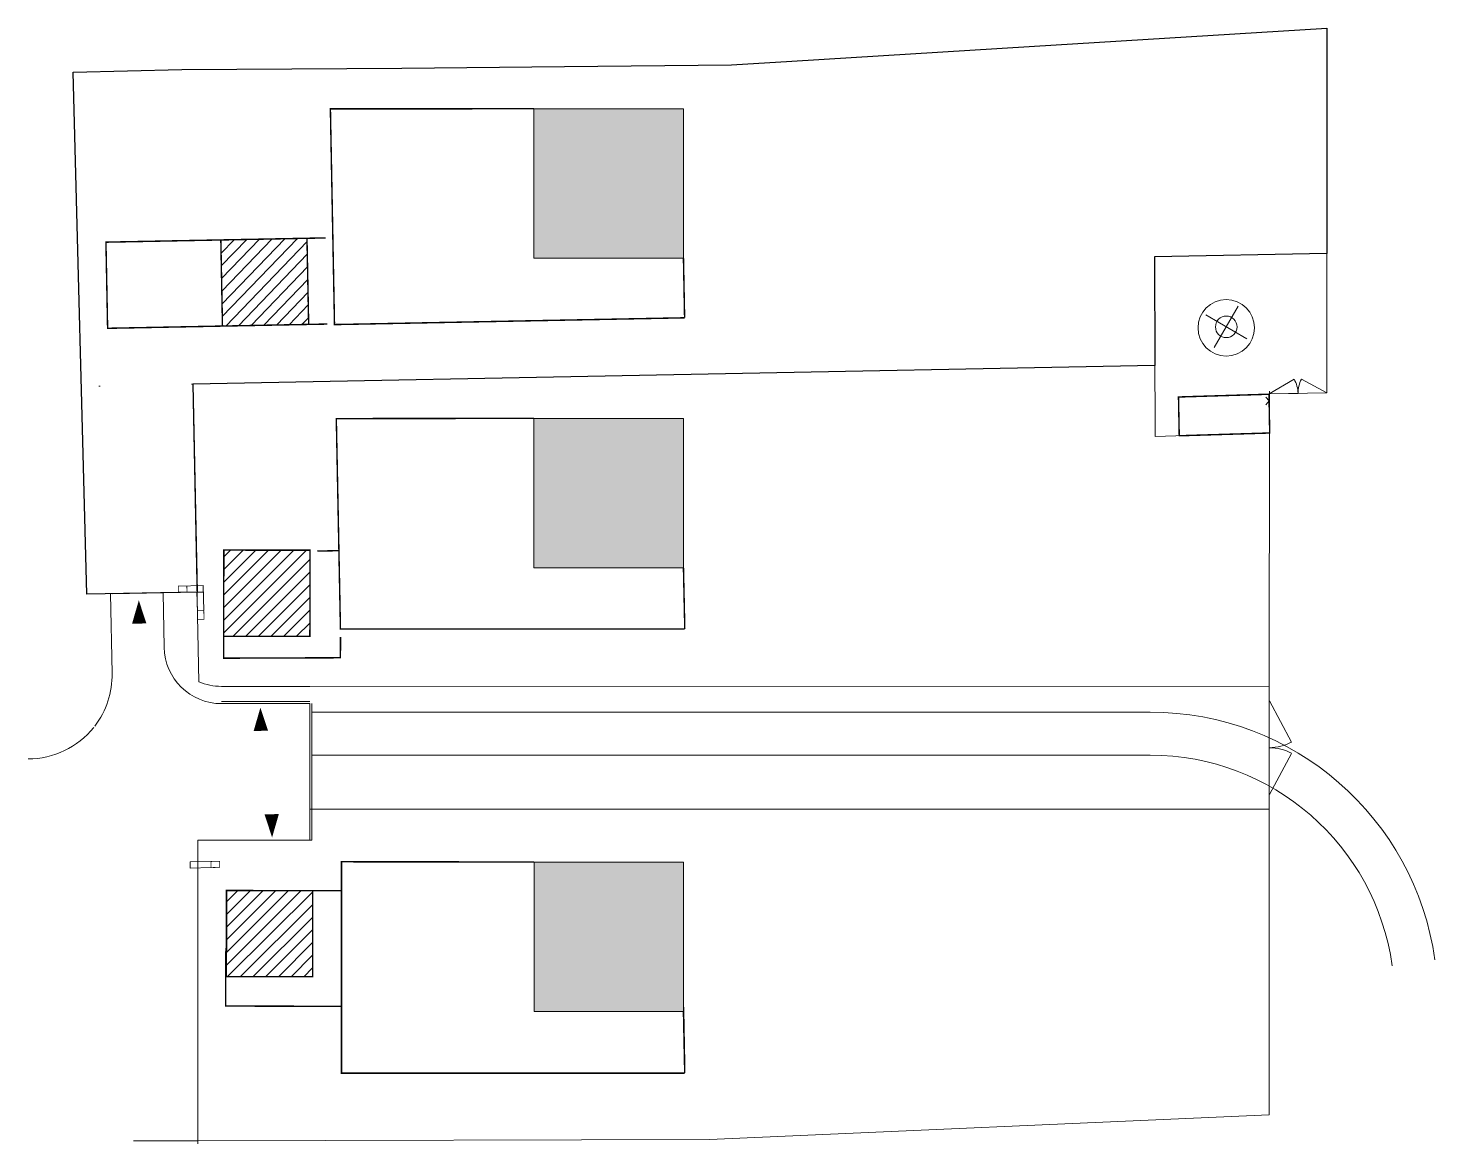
# Model space of a CAD drawing. Header units: millimetres. Extents: x -1097599 to -1097444, y -604198 to -604044.
# Drawn here: x -1097599.1 to -1097501.1, y -604198.5 to -604120.8 of the extents above; entities that cross this region are included whole.
import ezdxf

# ---------------------------------------------------------------- set-up
doc = ezdxf.new("R2010")
doc.units = ezdxf.units.MM
for name, pattern in [('DASHDOT2', [0.5, 0.25, -0.125, 0, -0.125]), ('DASHED', [19.05, 12.7, -6.35]), ('DOT', [6.35, 0, -6.35])]:
    doc.linetypes.add(name, pattern=pattern)
for name, color, linetype, lineweight in [('-1vodovod_objekty', 5, 'Continuous', 50), ('36_pilíøe', 7, 'Continuous', 13), ('geod_VODOVOD-28', 4, 'Continuous', 9), ('Hranice pozemku_návrh', 11, 'Continuous', 9), ('navrhované domy', 20, 'Continuous', 5), ('Oplocení', 41, 'Continuous', 5), ('Pilíře', 1, 'Continuous', 13), ('Výplň_komunikace', 252, 'Continuous', 9)]:
    doc.layers.add(name, color=color, linetype=linetype, lineweight=lineweight)
doc.layers.add('parcela 1', color=253, linetype='Continuous')

msp = doc.modelspace()

# ---------------------------------------------------------------- hatches: boundary and pattern name
at = {"layer": 'navrhované domy', "linetype": 'Continuous'}
for points in [[(-1097553.444, -604126.38), (-1097553.444, -604136.79), (-1097563.854, -604136.79), (-1097563.854, -604126.38)], [(-1097553.444, -604147.942), (-1097553.444, -604158.352), (-1097563.854, -604158.352), (-1097563.854, -604147.942)], [(-1097553.437, -604178.844), (-1097553.437, -604189.254), (-1097563.847, -604189.254), (-1097563.847, -604178.844)]]:
    msp.add_hatch(color=256, dxfattribs=at).paths.add_polyline_path(points)
h = msp.add_hatch(dxfattribs=at)
h.set_pattern_fill('ANSI31', color=256, scale=5, angle=-30.09889, style=0)
h.set_pattern_definition([(46.11, (-1097578.2408, -604141.37353), (-0.45042, 0.433297), [])])
h.paths.add_polyline_path([(-1097585.655, -604135.516), (-1097579.657, -604135.4), (-1097579.54, -604141.399), (-1097585.539, -604141.515)])
h = msp.add_hatch(dxfattribs=at)
h.set_pattern_fill('ANSI31', color=256, scale=5, angle=-30.09889, style=0)
h.set_pattern_definition([(224.9229, (-1097553.34964, -604189.1243), (0.441347, -0.442536), [])])
h.paths.add_polyline_path([(-1097579.455, -604163.125), (-1097585.455, -604163.117), (-1097585.447, -604157.117), (-1097579.447, -604157.125)])
h = msp.add_hatch(dxfattribs=at)
h.set_pattern_fill('ANSI31', color=256, scale=5, angle=-30.09889, style=0)
h.set_pattern_definition([(224.923, (-1097553.15234, -604195.4839), (0.441347, -0.442536), [])])
h.paths.add_polyline_path([(-1097579.266, -604186.835), (-1097585.266, -604186.827), (-1097585.258, -604180.827), (-1097579.258, -604180.835)])

# ---------------------------------------------------------------- linework, layer by layer
at = {"layer": '-1vodovod_objekty', "lineweight": 9}
msp.add_circle((-1097515.65, -604141.641), 1.966, dxfattribs=at)
at = {"layer": '36_pilíøe'}
for p, q in [((-1097587.8, -604178.819), (-1097587.796, -604179.264)), ((-1097587.794, -604179.264), (-1097586.333, -604179.229))]:
    msp.add_line(p, q, dxfattribs=at)
at = {"layer": '36_pilíøe', "color": 12, "linetype": 'Continuous', "extrusion": (0, 0, -1), "const_width": 0.05}
for points in [[(1097588.016, -604160.062), (1097588.616, -604160.072), (1097588.623, -604159.624), (1097588.023, -604159.612), (1097588.023, -604159.612)], [(1097587.279, -604161.943), (1097587.289, -604161.343), (1097586.841, -604161.336), (1097586.829, -604161.936), (1097586.829, -604161.936)], [(1097585.737, -604178.799), (1097585.733, -604179.215), (1097586.333, -604179.229), (1097586.337, -604178.805), (1097586.337, -604178.805)]]:
    msp.add_lwpolyline(points, close=True, dxfattribs=at)
at = {"layer": '36_pilíøe', "flags": 128}
msp.add_lwpolyline([(-1097587.8, -604178.819), (-1097586.337, -604178.805)], dxfattribs=at)
at = {"layer": 'geod_VODOVOD-28', "lineweight": 9}
for p, q in [((-1097514.822, -604140.14), (-1097516.481, -604143.002)), ((-1097517.082, -604140.742), (-1097514.22, -604142.401))]:
    msp.add_line(p, q, dxfattribs=at)
msp.add_circle((-1097515.651, -604141.571), 0.75, dxfattribs=at)
at = {"layer": 'Hranice pozemku_návrh', "linetype": 'Continuous'}
for p, q in [((-1097508.652, -604129.714), (-1097508.652, -604146.163)), ((-1097520.65, -604136.688), (-1097520.594, -604149.205)), ((-1097512.652, -604146.24), (-1097510.93, -604145.223)), ((-1097508.652, -604146.163), (-1097510.412, -604145.213)), ((-1097512.652, -604146.73), (-1097512.892, -604146.468)), ((-1097512.652, -604146.73), (-1097512.892, -604146.993)), ((-1097512.652, -604146.24), (-1097508.652, -604146.163)), ((-1097508.652, -604146.163), (-1097512.652, -604146.24)), ((-1097512.652, -604146.24), (-1097510.652, -604146.202)), ((-1097512.652, -604167.548, 1.876), (-1097512.652, -604175.154)), ((-1097512.651, -604167.621), (-1097511.097, -604170.484)), ((-1097512.651, -604174.136), (-1097511.097, -604171.273))]:
    msp.add_line(p, q, dxfattribs=at)
at = {"layer": 'Hranice pozemku_návrh'}
for p, q in [((-1097520.65, -604136.688), (-1097508.663, -604136.456)), ((-1097587.597, -604145.566), (-1097520.616, -604144.268)), ((-1097587.184, -604166.293, -538.777), (-1097587.597, -604145.566)), ((-1097512.651, -604146.049), (-1097512.652, -604168.639)), ((-1097520.594, -604149.205), (-1097512.64, -604148.959)), ((-1097594.984, -604160.197), (-1097587.316, -604160.049)), ((-1097585.619, -604166.611, -538.777), (-1097579.46, -604166.61, -538.777)), ((-1097579.46, -604166.61, -538.777), (-1097512.651, -604166.602, -538.777)), ((-1097579.461, -604175.154), (-1097512.652, -604175.154)), ((-1097512.652, -604175.154), (-1097512.652, -604196.456)), ((-1097587.255, -604177.311), (-1097587.253, -604198.473)), ((-1097579.311, -604177.311), (-1097587.255, -604177.311)), ((-1097587.255, -604178.824), (-1097587.253, -604198.163)), ((-1097512.652, -604196.456), (-1097551.632, -604198.176)), ((-1097551.632, -604198.176), (-1097587.253, -604198.251))]:
    msp.add_line(p, q, dxfattribs=at)
at = {"layer": 'Hranice pozemku_návrh', "linetype": 'Continuous'}
for centre, radius, start, end in [((-1097512.652, -604146.24), 2, 1.11009, 30.5782), ((-1097508.652, -604146.163), 2, 151.64199, 181.11009), ((-1097512.651, -604167.621), 3.258, 269.99974, 298.47941), ((-1097512.651, -604174.136), 3.258, 61.52007, 89.99974)]:
    msp.add_arc(centre, radius, start, end, dxfattribs=at)
at = {"layer": 'Hranice pozemku_návrh'}
msp.add_arc((-1097585.62, -604162.611, -538.777), 4, 246.98384, 270.00726, dxfattribs=at)
at = {"layer": 'navrhované domy', "color": 1, "linetype": 'DOT'}
msp.add_line((-1097587.597, -604145.566), (-1097595.448, -604145.738), dxfattribs=at)
at = {"layer": 'navrhované domy', "linetype": 'DASHED', "ltscale": 0.1, "const_width": 0.1, "flags": 128}
for points in [[(-1097563.854, -604126.38), (-1097578.027, -604126.384), (-1097577.74, -604141.411), (-1097553.364, -604140.939)], [(-1097553.444, -604136.79), (-1097553.364, -604140.939)], [(-1097553.444, -604136.79), (-1097553.364, -604140.902)], [(-1097563.854, -604147.942), (-1097577.615, -604147.959), (-1097577.326, -604162.613), (-1097553.351, -604162.606)], [(-1097553.444, -604158.356), (-1097553.351, -604162.606)], [(-1097563.855, -604178.838), (-1097577.255, -604178.825), (-1097577.253, -604193.545), (-1097553.356, -604193.545)], [(-1097553.445, -604189.249), (-1097553.356, -604193.545)], [(-1097553.437, -604188.944), (-1097553.356, -604193.235)]]:
    msp.add_lwpolyline(points, dxfattribs=at)
at = {"layer": 'navrhované domy', "linetype": 'Continuous'}
for points in [[(-1097553.444, -604126.38), (-1097553.444, -604136.79), (-1097563.854, -604136.79), (-1097563.854, -604126.38)], [(-1097553.444, -604147.942), (-1097553.444, -604158.352), (-1097563.854, -604158.352), (-1097563.854, -604147.942)], [(-1097553.437, -604178.844), (-1097553.437, -604189.254), (-1097563.847, -604189.254), (-1097563.847, -604178.844)]]:
    msp.add_lwpolyline(points, close=True, dxfattribs=at)
at = {"layer": 'navrhované domy', "linetype": 'DASHDOT2', "ltscale": 3, "const_width": 0.1, "flags": 128}
for points in [[(-1097593.654, -604135.671), (-1097579.657, -604135.4), (-1097579.54, -604141.399), (-1097593.538, -604141.67)], [(-1097579.455, -604163.125), (-1097585.455, -604163.117), (-1097585.447, -604157.117), (-1097579.447, -604157.125)], [(-1097579.266, -604186.835), (-1097585.266, -604186.827), (-1097585.258, -604180.827), (-1097579.258, -604180.835)], [(-1097579.266, -604186.835), (-1097585.266, -604186.827), (-1097585.258, -604180.827), (-1097579.258, -604180.835)]]:
    msp.add_lwpolyline(points, close=True, dxfattribs=at)
for points in [[(-1097579.671, -604135.4), (-1097578.355, -604135.375)], [(-1097585.655, -604135.516), (-1097585.541, -604141.515)], [(-1097579.54, -604141.399), (-1097578.241, -604141.374)], [(-1097578.947, -604157.186), (-1097577.44, -604157.157)], [(-1097585.455, -604163.117), (-1097585.455, -604164.645), (-1097577.327, -604164.616), (-1097577.325, -604163.16), (-1097577.325, -604163.16)], [(-1097579.258, -604180.835), (-1097577.255, -604180.835)], [(-1097585.302, -604184.826), (-1097585.319, -604188.873), (-1097577.254, -604188.894)]]:
    msp.add_lwpolyline(points, dxfattribs=at)
at = {"layer": 'navrhované domy', "linetype": 'Continuous', "ltscale": 3, "const_width": 0.1, "flags": 128}
msp.add_lwpolyline([(-1097518.976, -604146.454), (-1097512.676, -604146.262), (-1097512.626, -604148.962), (-1097518.924, -604149.154)], close=True, dxfattribs=at)
at = {"layer": 'navrhované domy', "flags": 128}
for points in [[(-1097591.366, -604160.618, 0, 1, 0), (-1097591.335, -604162.234, 0, 0, 0)], [(-1097582.9, -604168.09, 0, 1, 0), (-1097582.869, -604169.706, 0, 0, 0)], [(-1097582.084, -604177.128, 0, 1, 0), (-1097582.116, -604175.513, 0, 0, 0)]]:
    msp.add_lwpolyline(points, format="xyseb", dxfattribs=at)
at = {"layer": 'Oplocení'}
for p, q in [((-1097595.929, -604123.826), (-1097588.373, -604123.652)), ((-1097595.929, -604123.826), (-1097594.984, -604160.197)), ((-1097587.253, -604198.251), (-1097591.738, -604198.253))]:
    msp.add_line(p, q, dxfattribs=at)
at = {"layer": 'parcela 1'}
msp.add_lwpolyline([(-1097587.308, -604160.048), (-1097594.984, -604160.197), (-1097595.929, -604123.826), (-1097588.373, -604123.652), (-1097573.054, -604123.556), (-1097561.728, -604123.444), (-1097550.088, -604123.328), (-1097545.903, -604123.069), (-1097529.367, -604122.046), (-1097508.648, -604120.764), (-1097508.652, -604136.456), (-1097520.65, -604136.688), (-1097520.616, -604144.268), (-1097554.124, -604144.917), (-1097587.597, -604145.566), (-1097587.308, -604160.048)], close=True, dxfattribs=at)
at = {"layer": 'Pilíře', "color": 7, "linetype": 'Continuous'}
for p, q in [((-1097588.625, -604159.624), (-1097586.875, -604159.59)), ((-1097586.841, -604161.336), (-1097586.875, -604159.59)), ((-1097588.616, -604160.074), (-1097587.316, -604160.049)), ((-1097587.316, -604160.049), (-1097586.866, -604160.04)), ((-1097587.289, -604161.343), (-1097587.316, -604160.049))]:
    msp.add_line(p, q, dxfattribs=at)
at = {"layer": 'Výplň_komunikace'}
for p, q in [((-1097593.223, -604165.697), (-1097593.33, -604160.165)), ((-1097589.681, -604160.094), (-1097589.607, -604163.888)), ((-1097585.608, -604167.661), (-1097579.461, -604167.661)), ((-1097585.608, -604167.811), (-1097579.461, -604167.811))]:
    msp.add_line(p, q, dxfattribs=at)
at = {"layer": 'Výplň_komunikace', "color": 253}
for p, q in [((-1097579.311, -604168.41), (-1097520.938, -604168.403)), ((-1097579.311, -604171.41), (-1097520.938, -604171.403))]:
    msp.add_line(p, q, dxfattribs=at)
at = {"layer": 'Výplň_komunikace'}
for points in [[(-1097593.18, -604160.162), (-1097589.681, -604160.094)], [(-1097579.461, -604167.811), (-1097579.461, -604177.311)], [(-1097579.311, -604167.811), (-1097579.311, -604177.311)]]:
    msp.add_lwpolyline(points, dxfattribs=at)
for centre, radius, start, end in [((-1097585.608, -604163.811), 4, 181.11009, 269.99974), ((-1097599.072, -604165.811), 5.85, 322.53509, 1.11009), ((-1097599.072, -604165.811), 5.85, 269.99974, 321.2913)]:
    msp.add_arc(centre, radius, start, end, dxfattribs=at)
at = {"layer": 'Výplň_komunikace', "color": 253}
for radius in [20, 17]:
    msp.add_arc((-1097520.936, -604188.403), radius, 7.90487, 90.00726, dxfattribs=at)

doc.saveas('drawing.dxf')
